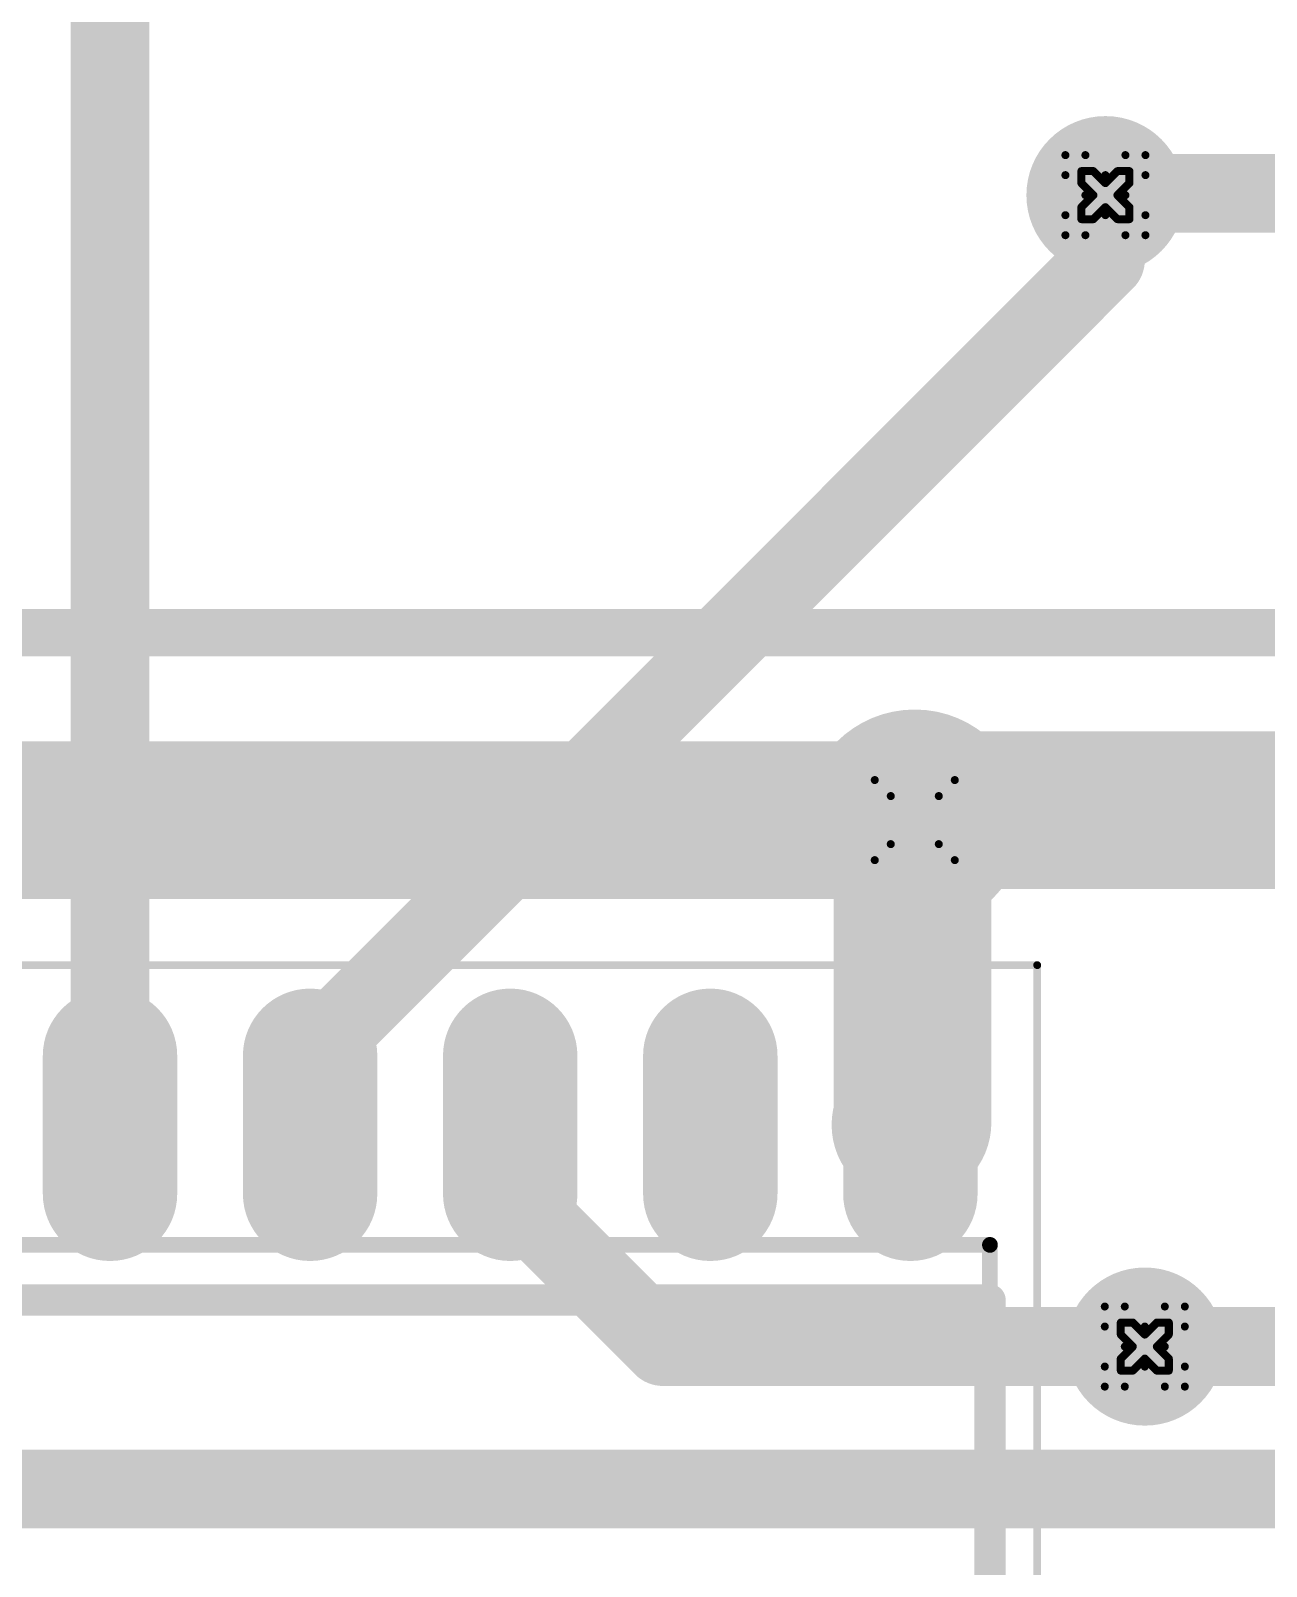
# Model space of a CAD drawing. Header units: millimetres. Extents: x 3219 to 51106, y -14166 to 2063.
# Drawn here: x 5638.91 to 5646.75, y 1799.66 to 1809.4 of the extents above; entities that cross this region are included whole.
import ezdxf

# ---------------------------------------------------------------- set-up
doc = ezdxf.new("R2010")
doc.units = ezdxf.units.MM
doc.layers.get('0').update_dxf_attribs({"lineweight": 53})
for name, color, linetype in [('Bottom Layer', 5, 'Continuous'), ('Bottom Solder', 6, 'Continuous'), ('Drill Drawing', 1, 'Continuous'), ('Mechanical 13', 56, 'Continuous'), ('Mechanical 15', 56, 'Continuous'), ('Top Layer', 1, 'Continuous'), ('Top Overlay', 2, 'Continuous'), ('Top Paste', 8, 'Continuous'), ('Top Solder', 216, 'Continuous')]:
    doc.layers.add(name, color=color, linetype=linetype)

# ---------------------------------------------------------------- blocks, each defined once
blk = doc.blocks.new('16_SOIC_103')
at = {"layer": 'Top Layer'}
blk.add_hatch(color=1, dxfattribs=at).paths.add_polyline_path([(-3.4745, 4.77), (-1.9495, 4.77), (-1.9495, 4.12), (-3.4745, 4.12)])
h = blk.add_hatch(color=1, dxfattribs=at)
edge = h.paths.add_edge_path()
edge.add_arc((2.2745, 4.445), 0.325, 90, 270)
edge.add_line((2.2745, 4.12), (3.1495, 4.12))
edge.add_arc((3.1495, 4.445), 0.325, 270, 450)
edge.add_line((3.1495, 4.77), (2.2745, 4.77))
h = blk.add_hatch(color=1, dxfattribs=at)
edge = h.paths.add_edge_path()
edge.add_arc((-3.1495, 3.175), 0.325, 90, 270)
edge.add_line((-3.1495, 2.85), (-2.2745, 2.85))
edge.add_arc((-2.2745, 3.175), 0.325, 270, 450)
edge.add_line((-2.2745, 3.5), (-3.1495, 3.5))
h = blk.add_hatch(color=1, dxfattribs=at)
edge = h.paths.add_edge_path()
edge.add_arc((2.2745, 3.175), 0.325, 90, 270)
edge.add_line((2.2745, 2.85), (3.1495, 2.85))
edge.add_arc((3.1495, 3.175), 0.325, 270, 450)
edge.add_line((3.1495, 3.5), (2.2745, 3.5))
h = blk.add_hatch(color=1, dxfattribs=at)
edge = h.paths.add_edge_path()
edge.add_arc((-3.1495, 1.905), 0.325, 90, 270)
edge.add_line((-3.1495, 1.58), (-2.2745, 1.58))
edge.add_arc((-2.2745, 1.905), 0.325, 270, 450)
edge.add_line((-2.2745, 2.23), (-3.1495, 2.23))
h = blk.add_hatch(color=1, dxfattribs=at)
edge = h.paths.add_edge_path()
edge.add_arc((2.2745, 1.905), 0.325, 90, 270)
edge.add_line((2.2745, 1.58), (3.1495, 1.58))
edge.add_arc((3.1495, 1.905), 0.325, 270, 450)
edge.add_line((3.1495, 2.23), (2.2745, 2.23))
h = blk.add_hatch(color=1, dxfattribs=at)
edge = h.paths.add_edge_path()
edge.add_arc((-3.1495, 0.635), 0.325, 90, 270)
edge.add_line((-3.1495, 0.31), (-2.2745, 0.31))
edge.add_arc((-2.2745, 0.635), 0.325, 270, 450)
edge.add_line((-2.2745, 0.96), (-3.1495, 0.96))
h = blk.add_hatch(color=1, dxfattribs=at)
edge = h.paths.add_edge_path()
edge.add_arc((2.2745, 0.635), 0.325, 90, 270)
edge.add_line((2.2745, 0.31), (3.1495, 0.31))
edge.add_arc((3.1495, 0.635), 0.325, 270, 450)
edge.add_line((3.1495, 0.96), (2.2745, 0.96))
h = blk.add_hatch(color=1, dxfattribs=at)
edge = h.paths.add_edge_path()
edge.add_arc((-3.1495, -0.635), 0.325, 90, 270)
edge.add_line((-3.1495, -0.96), (-2.2745, -0.96))
edge.add_arc((-2.2745, -0.635), 0.325, 270, 450)
edge.add_line((-2.2745, -0.31), (-3.1495, -0.31))
h = blk.add_hatch(color=1, dxfattribs=at)
edge = h.paths.add_edge_path()
edge.add_arc((2.2745, -0.635), 0.325, 90, 270)
edge.add_line((2.2745, -0.96), (3.1495, -0.96))
edge.add_arc((3.1495, -0.635), 0.325, 270, 450)
edge.add_line((3.1495, -0.31), (2.2745, -0.31))
h = blk.add_hatch(color=1, dxfattribs=at)
edge = h.paths.add_edge_path()
edge.add_arc((-3.1495, -1.905), 0.325, 90, 270)
edge.add_line((-3.1495, -2.23), (-2.2745, -2.23))
edge.add_arc((-2.2745, -1.905), 0.325, 270, 450)
edge.add_line((-2.2745, -1.58), (-3.1495, -1.58))
h = blk.add_hatch(color=1, dxfattribs=at)
edge = h.paths.add_edge_path()
edge.add_arc((2.2745, -1.905), 0.325, 90, 270)
edge.add_line((2.2745, -2.23), (3.1495, -2.23))
edge.add_arc((3.1495, -1.905), 0.325, 270, 450)
edge.add_line((3.1495, -1.58), (2.2745, -1.58))
h = blk.add_hatch(color=1, dxfattribs=at)
edge = h.paths.add_edge_path()
edge.add_arc((-3.1495, -3.175), 0.325, 90, 270)
edge.add_line((-3.1495, -3.5), (-2.2745, -3.5))
edge.add_arc((-2.2745, -3.175), 0.325, 270, 450)
edge.add_line((-2.2745, -2.85), (-3.1495, -2.85))
h = blk.add_hatch(color=1, dxfattribs=at)
edge = h.paths.add_edge_path()
edge.add_arc((2.2745, -3.175), 0.325, 90, 270)
edge.add_line((2.2745, -3.5), (3.1495, -3.5))
edge.add_arc((3.1495, -3.175), 0.325, 270, 450)
edge.add_line((3.1495, -2.85), (2.2745, -2.85))
h = blk.add_hatch(color=1, dxfattribs=at)
edge = h.paths.add_edge_path()
edge.add_arc((-3.1495, -4.445), 0.325, 90, 270)
edge.add_line((-3.1495, -4.77), (-2.2745, -4.77))
edge.add_arc((-2.2745, -4.445), 0.325, 270, 450)
edge.add_line((-2.2745, -4.12), (-3.1495, -4.12))
h = blk.add_hatch(color=1, dxfattribs=at)
edge = h.paths.add_edge_path()
edge.add_arc((2.2745, -4.445), 0.325, 90, 270)
edge.add_line((2.2745, -4.77), (3.1495, -4.77))
edge.add_arc((3.1495, -4.445), 0.325, 270, 450)
edge.add_line((3.1495, -4.12), (2.2745, -4.12))
at = {"layer": 'Top Overlay'}
blk.add_hatch(color=2, dxfattribs=at).paths.add_polyline_path([(-1.56, 4.86), (-1.56, 4.14), (-0.84, 4.86)])
at = {"layer": 'Top Paste'}
blk.add_hatch(color=8, dxfattribs=at).paths.add_polyline_path([(-3.4745, 4.77), (-1.9495, 4.77), (-1.9495, 4.12), (-3.4745, 4.12)])
h = blk.add_hatch(color=8, dxfattribs=at)
edge = h.paths.add_edge_path()
edge.add_arc((2.2745, 4.445), 0.325, 90, 270)
edge.add_line((2.2745, 4.12), (3.1495, 4.12))
edge.add_arc((3.1495, 4.445), 0.325, 270, 450)
edge.add_line((3.1495, 4.77), (2.2745, 4.77))
h = blk.add_hatch(color=8, dxfattribs=at)
edge = h.paths.add_edge_path()
edge.add_arc((-3.1495, 3.175), 0.325, 90, 270)
edge.add_line((-3.1495, 2.85), (-2.2745, 2.85))
edge.add_arc((-2.2745, 3.175), 0.325, 270, 450)
edge.add_line((-2.2745, 3.5), (-3.1495, 3.5))
h = blk.add_hatch(color=8, dxfattribs=at)
edge = h.paths.add_edge_path()
edge.add_arc((2.2745, 3.175), 0.325, 90, 270)
edge.add_line((2.2745, 2.85), (3.1495, 2.85))
edge.add_arc((3.1495, 3.175), 0.325, 270, 450)
edge.add_line((3.1495, 3.5), (2.2745, 3.5))
h = blk.add_hatch(color=8, dxfattribs=at)
edge = h.paths.add_edge_path()
edge.add_arc((-3.1495, 1.905), 0.325, 90, 270)
edge.add_line((-3.1495, 1.58), (-2.2745, 1.58))
edge.add_arc((-2.2745, 1.905), 0.325, 270, 450)
edge.add_line((-2.2745, 2.23), (-3.1495, 2.23))
h = blk.add_hatch(color=8, dxfattribs=at)
edge = h.paths.add_edge_path()
edge.add_arc((2.2745, 1.905), 0.325, 90, 270)
edge.add_line((2.2745, 1.58), (3.1495, 1.58))
edge.add_arc((3.1495, 1.905), 0.325, 270, 450)
edge.add_line((3.1495, 2.23), (2.2745, 2.23))
h = blk.add_hatch(color=8, dxfattribs=at)
edge = h.paths.add_edge_path()
edge.add_arc((-3.1495, 0.635), 0.325, 90, 270)
edge.add_line((-3.1495, 0.31), (-2.2745, 0.31))
edge.add_arc((-2.2745, 0.635), 0.325, 270, 450)
edge.add_line((-2.2745, 0.96), (-3.1495, 0.96))
h = blk.add_hatch(color=8, dxfattribs=at)
edge = h.paths.add_edge_path()
edge.add_arc((2.2745, 0.635), 0.325, 90, 270)
edge.add_line((2.2745, 0.31), (3.1495, 0.31))
edge.add_arc((3.1495, 0.635), 0.325, 270, 450)
edge.add_line((3.1495, 0.96), (2.2745, 0.96))
h = blk.add_hatch(color=8, dxfattribs=at)
edge = h.paths.add_edge_path()
edge.add_arc((-3.1495, -0.635), 0.325, 90, 270)
edge.add_line((-3.1495, -0.96), (-2.2745, -0.96))
edge.add_arc((-2.2745, -0.635), 0.325, 270, 450)
edge.add_line((-2.2745, -0.31), (-3.1495, -0.31))
h = blk.add_hatch(color=8, dxfattribs=at)
edge = h.paths.add_edge_path()
edge.add_arc((2.2745, -0.635), 0.325, 90, 270)
edge.add_line((2.2745, -0.96), (3.1495, -0.96))
edge.add_arc((3.1495, -0.635), 0.325, 270, 450)
edge.add_line((3.1495, -0.31), (2.2745, -0.31))
h = blk.add_hatch(color=8, dxfattribs=at)
edge = h.paths.add_edge_path()
edge.add_arc((-3.1495, -1.905), 0.325, 90, 270)
edge.add_line((-3.1495, -2.23), (-2.2745, -2.23))
edge.add_arc((-2.2745, -1.905), 0.325, 270, 450)
edge.add_line((-2.2745, -1.58), (-3.1495, -1.58))
h = blk.add_hatch(color=8, dxfattribs=at)
edge = h.paths.add_edge_path()
edge.add_arc((2.2745, -1.905), 0.325, 90, 270)
edge.add_line((2.2745, -2.23), (3.1495, -2.23))
edge.add_arc((3.1495, -1.905), 0.325, 270, 450)
edge.add_line((3.1495, -1.58), (2.2745, -1.58))
h = blk.add_hatch(color=8, dxfattribs=at)
edge = h.paths.add_edge_path()
edge.add_arc((-3.1495, -3.175), 0.325, 90, 270)
edge.add_line((-3.1495, -3.5), (-2.2745, -3.5))
edge.add_arc((-2.2745, -3.175), 0.325, 270, 450)
edge.add_line((-2.2745, -2.85), (-3.1495, -2.85))
h = blk.add_hatch(color=8, dxfattribs=at)
edge = h.paths.add_edge_path()
edge.add_arc((2.2745, -3.175), 0.325, 90, 270)
edge.add_line((2.2745, -3.5), (3.1495, -3.5))
edge.add_arc((3.1495, -3.175), 0.325, 270, 450)
edge.add_line((3.1495, -2.85), (2.2745, -2.85))
h = blk.add_hatch(color=8, dxfattribs=at)
edge = h.paths.add_edge_path()
edge.add_arc((-3.1495, -4.445), 0.325, 90, 270)
edge.add_line((-3.1495, -4.77), (-2.2745, -4.77))
edge.add_arc((-2.2745, -4.445), 0.325, 270, 450)
edge.add_line((-2.2745, -4.12), (-3.1495, -4.12))
h = blk.add_hatch(color=8, dxfattribs=at)
edge = h.paths.add_edge_path()
edge.add_arc((2.2745, -4.445), 0.325, 90, 270)
edge.add_line((2.2745, -4.77), (3.1495, -4.77))
edge.add_arc((3.1495, -4.445), 0.325, 270, 450)
edge.add_line((3.1495, -4.12), (2.2745, -4.12))
at = {"layer": 'Top Solder'}
blk.add_hatch(color=216, dxfattribs=at).paths.add_polyline_path([(-3.5761, 4.8716), (-1.8479, 4.8716), (-1.8479, 4.0184), (-3.5761, 4.0184)])
h = blk.add_hatch(color=216, dxfattribs=at)
edge = h.paths.add_edge_path()
edge.add_arc((2.2745, 4.445), 0.4266, 90, 270)
edge.add_line((2.2745, 4.0184), (3.1495, 4.0184))
edge.add_arc((3.1495, 4.445), 0.4266, 270, 450)
edge.add_line((3.1495, 4.8716), (2.2745, 4.8716))
h = blk.add_hatch(color=216, dxfattribs=at)
edge = h.paths.add_edge_path()
edge.add_arc((-3.1495, 3.175), 0.4266, 90, 270)
edge.add_line((-3.1495, 2.7484), (-2.2745, 2.7484))
edge.add_arc((-2.2745, 3.175), 0.4266, 270, 450)
edge.add_line((-2.2745, 3.6016), (-3.1495, 3.6016))
h = blk.add_hatch(color=216, dxfattribs=at)
edge = h.paths.add_edge_path()
edge.add_arc((2.2745, 3.175), 0.4266, 90, 270)
edge.add_line((2.2745, 2.7484), (3.1495, 2.7484))
edge.add_arc((3.1495, 3.175), 0.4266, 270, 450)
edge.add_line((3.1495, 3.6016), (2.2745, 3.6016))
h = blk.add_hatch(color=216, dxfattribs=at)
edge = h.paths.add_edge_path()
edge.add_arc((-3.1495, 1.905), 0.4266, 90, 270)
edge.add_line((-3.1495, 1.4784), (-2.2745, 1.4784))
edge.add_arc((-2.2745, 1.905), 0.4266, 270, 450)
edge.add_line((-2.2745, 2.3316), (-3.1495, 2.3316))
h = blk.add_hatch(color=216, dxfattribs=at)
edge = h.paths.add_edge_path()
edge.add_arc((2.2745, 1.905), 0.4266, 90, 270)
edge.add_line((2.2745, 1.4784), (3.1495, 1.4784))
edge.add_arc((3.1495, 1.905), 0.4266, 270, 450)
edge.add_line((3.1495, 2.3316), (2.2745, 2.3316))
h = blk.add_hatch(color=216, dxfattribs=at)
edge = h.paths.add_edge_path()
edge.add_arc((-3.1495, 0.635), 0.4266, 90, 270)
edge.add_line((-3.1495, 0.2084), (-2.2745, 0.2084))
edge.add_arc((-2.2745, 0.635), 0.4266, 270, 450)
edge.add_line((-2.2745, 1.0616), (-3.1495, 1.0616))
h = blk.add_hatch(color=216, dxfattribs=at)
edge = h.paths.add_edge_path()
edge.add_arc((2.2745, 0.635), 0.4266, 90, 270)
edge.add_line((2.2745, 0.2084), (3.1495, 0.2084))
edge.add_arc((3.1495, 0.635), 0.4266, 270, 450)
edge.add_line((3.1495, 1.0616), (2.2745, 1.0616))
h = blk.add_hatch(color=216, dxfattribs=at)
edge = h.paths.add_edge_path()
edge.add_arc((-3.1495, -0.635), 0.4266, 90, 270)
edge.add_line((-3.1495, -1.0616), (-2.2745, -1.0616))
edge.add_arc((-2.2745, -0.635), 0.4266, 270, 450)
edge.add_line((-2.2745, -0.2084), (-3.1495, -0.2084))
h = blk.add_hatch(color=216, dxfattribs=at)
edge = h.paths.add_edge_path()
edge.add_arc((2.2745, -0.635), 0.4266, 90, 270)
edge.add_line((2.2745, -1.0616), (3.1495, -1.0616))
edge.add_arc((3.1495, -0.635), 0.4266, 270, 450)
edge.add_line((3.1495, -0.2084), (2.2745, -0.2084))
h = blk.add_hatch(color=216, dxfattribs=at)
edge = h.paths.add_edge_path()
edge.add_arc((-3.1495, -1.905), 0.4266, 90, 270)
edge.add_line((-3.1495, -2.3316), (-2.2745, -2.3316))
edge.add_arc((-2.2745, -1.905), 0.4266, 270, 450)
edge.add_line((-2.2745, -1.4784), (-3.1495, -1.4784))
h = blk.add_hatch(color=216, dxfattribs=at)
edge = h.paths.add_edge_path()
edge.add_arc((2.2745, -1.905), 0.4266, 90, 270)
edge.add_line((2.2745, -2.3316), (3.1495, -2.3316))
edge.add_arc((3.1495, -1.905), 0.4266, 270, 450)
edge.add_line((3.1495, -1.4784), (2.2745, -1.4784))
h = blk.add_hatch(color=216, dxfattribs=at)
edge = h.paths.add_edge_path()
edge.add_arc((-3.1495, -3.175), 0.4266, 90, 270)
edge.add_line((-3.1495, -3.6016), (-2.2745, -3.6016))
edge.add_arc((-2.2745, -3.175), 0.4266, 270, 450)
edge.add_line((-2.2745, -2.7484), (-3.1495, -2.7484))
h = blk.add_hatch(color=216, dxfattribs=at)
edge = h.paths.add_edge_path()
edge.add_arc((2.2745, -3.175), 0.4266, 90, 270)
edge.add_line((2.2745, -3.6016), (3.1495, -3.6016))
edge.add_arc((3.1495, -3.175), 0.4266, 270, 450)
edge.add_line((3.1495, -2.7484), (2.2745, -2.7484))
h = blk.add_hatch(color=216, dxfattribs=at)
edge = h.paths.add_edge_path()
edge.add_arc((-3.1495, -4.445), 0.4266, 90, 270)
edge.add_line((-3.1495, -4.8716), (-2.2745, -4.8716))
edge.add_arc((-2.2745, -4.445), 0.4266, 270, 450)
edge.add_line((-2.2745, -4.0184), (-3.1495, -4.0184))
h = blk.add_hatch(color=216, dxfattribs=at)
edge = h.paths.add_edge_path()
edge.add_arc((2.2745, -4.445), 0.4266, 90, 270)
edge.add_line((2.2745, -4.8716), (3.1495, -4.8716))
edge.add_arc((3.1495, -4.445), 0.4266, 270, 450)
edge.add_line((3.1495, -4.0184), (2.2745, -4.0184))
at = {"layer": 'Mechanical 13'}
for points in [[(-0.68, 4.95, 0.1, 0.1, 0), (-1.95, 3.68, 0.1, 0.1, 0)], [(-1.95, 4.95, 0.1, 0.1, 0), (-1.95, -4.95, 0.1, 0.1, 0)], [(-1.95, 4.95, 0.1, 0.1, 0), (1.95, 4.95, 0.1, 0.1, 0)], [(1.95, 4.95, 0.1, 0.1, 0), (1.95, -4.95, 0.1, 0.1, 0)], [(-1.95, -4.95, 0.1, 0.1, 0), (1.95, -4.95, 0.1, 0.1, 0)]]:
    blk.add_lwpolyline(points, format="xyseb", dxfattribs=at)
for points in [[(-1.975, 4.95, 0.05, 0.05, 1), (-1.925, 4.95, 0.05, 0.05, 1)], [(-1.975, 4.95, 0.05, 0.05, 1), (-1.925, 4.95, 0.05, 0.05, 1)], [(-0.705, 4.95, 0.05, 0.05, 1), (-0.655, 4.95, 0.05, 0.05, 1)], [(1.925, 4.95, 0.05, 0.05, 1), (1.975, 4.95, 0.05, 0.05, 1)], [(1.925, 4.95, 0.05, 0.05, 1), (1.975, 4.95, 0.05, 0.05, 1)], [(-1.975, 3.68, 0.05, 0.05, 1), (-1.925, 3.68, 0.05, 0.05, 1)], [(-1.975, -4.95, 0.05, 0.05, 1), (-1.925, -4.95, 0.05, 0.05, 1)], [(-1.975, -4.95, 0.05, 0.05, 1), (-1.925, -4.95, 0.05, 0.05, 1)], [(1.925, -4.95, 0.05, 0.05, 1), (1.975, -4.95, 0.05, 0.05, 1)], [(1.925, -4.95, 0.05, 0.05, 1), (1.975, -4.95, 0.05, 0.05, 1)]]:
    blk.add_lwpolyline(points, format="xyseb", close=True, dxfattribs=at)
at = {"layer": 'Mechanical 15'}
for points in [[(-3.725, 5.25, 0.05, 0.05, 0), (-3.725, -5.25, 0.05, 0.05, 0)], [(-3.725, 5.25, 0.05, 0.05, 0), (3.725, 5.25, 0.05, 0.05, 0)], [(3.725, 5.25, 0.05, 0.05, 0), (3.725, -5.25, 0.05, 0.05, 0)], [(-3.725, -5.25, 0.05, 0.05, 0), (3.725, -5.25, 0.05, 0.05, 0)]]:
    blk.add_lwpolyline(points, format="xyseb", dxfattribs=at)
for points in [[(-3.7375, 5.25, 0.025, 0.025, 1), (-3.7125, 5.25, 0.025, 0.025, 1)], [(-3.7375, 5.25, 0.025, 0.025, 1), (-3.7125, 5.25, 0.025, 0.025, 1)], [(3.7125, 5.25, 0.025, 0.025, 1), (3.7375, 5.25, 0.025, 0.025, 1)], [(3.7125, 5.25, 0.025, 0.025, 1), (3.7375, 5.25, 0.025, 0.025, 1)], [(-3.7375, -5.25, 0.025, 0.025, 1), (-3.7125, -5.25, 0.025, 0.025, 1)], [(-3.7375, -5.25, 0.025, 0.025, 1), (-3.7125, -5.25, 0.025, 0.025, 1)], [(3.7125, -5.25, 0.025, 0.025, 1), (3.7375, -5.25, 0.025, 0.025, 1)], [(3.7125, -5.25, 0.025, 0.025, 1), (3.7375, -5.25, 0.025, 0.025, 1)]]:
    blk.add_lwpolyline(points, format="xyseb", close=True, dxfattribs=at)
at = {"layer": 'Top Overlay'}
for points in [[(-1.6, 4.95, 0.2, 0.2, 0), (-1.6, -4.95, 0.2, 0.2, 0)], [(-1.6, 4.95, 0.2, 0.2, 0), (1.6, 4.95, 0.2, 0.2, 0)], [(1.6, 4.95, 0.2, 0.2, 0), (1.6, -4.95, 0.2, 0.2, 0)], [(-1.6, -4.95, 0.2, 0.2, 0), (1.6, -4.95, 0.2, 0.2, 0)]]:
    blk.add_lwpolyline(points, format="xyseb", dxfattribs=at)
for points in [[(-1.65, 4.95, 0.1, 0.1, 1), (-1.55, 4.95, 0.1, 0.1, 1)], [(-1.65, 4.95, 0.1, 0.1, 1), (-1.55, 4.95, 0.1, 0.1, 1)], [(1.55, 4.95, 0.1, 0.1, 1), (1.65, 4.95, 0.1, 0.1, 1)], [(1.55, 4.95, 0.1, 0.1, 1), (1.65, 4.95, 0.1, 0.1, 1)], [(-1.65, -4.95, 0.1, 0.1, 1), (-1.55, -4.95, 0.1, 0.1, 1)], [(-1.65, -4.95, 0.1, 0.1, 1), (-1.55, -4.95, 0.1, 0.1, 1)], [(1.55, -4.95, 0.1, 0.1, 1), (1.65, -4.95, 0.1, 0.1, 1)], [(1.55, -4.95, 0.1, 0.1, 1), (1.65, -4.95, 0.1, 0.1, 1)]]:
    blk.add_lwpolyline(points, format="xyseb", close=True, dxfattribs=at)

msp = doc.modelspace()

# ---------------------------------------------------------------- hatches: boundary and pattern name
at = {"layer": 'Bottom Layer'}
h = msp.add_hatch(color=5, dxfattribs=at)
edge = h.paths.add_edge_path()
edge.add_arc((5645.7285, 1808.3581), 0.4, 0, 360)
h = msp.add_hatch(color=5, dxfattribs=at)
edge = h.paths.add_edge_path()
edge.add_arc((5644.5184, 1804.3932), 0.6, 0, 360)
h = msp.add_hatch(color=5, dxfattribs=at)
edge = h.paths.add_edge_path()
edge.add_arc((5645.9785, 1801.0531), 0.4, 0, 360)
at = {"layer": 'Bottom Solder'}
h = msp.add_hatch(color=6, dxfattribs=at)
edge = h.paths.add_edge_path()
edge.add_arc((5645.7285, 1808.3581), 0.5016, 0, 360)
h = msp.add_hatch(color=6, dxfattribs=at)
edge = h.paths.add_edge_path()
edge.add_arc((5644.5184, 1804.3932), 0.7016, 0, 360)
h = msp.add_hatch(color=6, dxfattribs=at)
edge = h.paths.add_edge_path()
edge.add_arc((5645.9785, 1801.0531), 0.5016, 0, 360)
at = {"layer": 'Top Layer'}
h = msp.add_hatch(color=1, dxfattribs=at)
edge = h.paths.add_edge_path()
edge.add_arc((5645.7285, 1808.3581), 0.4, 0, 360)
h = msp.add_hatch(color=1, dxfattribs=at)
edge = h.paths.add_edge_path()
edge.add_arc((5644.5184, 1804.3932), 0.6, 0, 360)
h = msp.add_hatch(color=1, dxfattribs=at)
edge = h.paths.add_edge_path()
edge.add_arc((5645.9785, 1801.0531), 0.4, 0, 360)
at = {"layer": 'Top Solder'}
h = msp.add_hatch(color=216, dxfattribs=at)
edge = h.paths.add_edge_path()
edge.add_arc((5645.7285, 1808.3581), 0.5016, 0, 360)
h = msp.add_hatch(color=216, dxfattribs=at)
edge = h.paths.add_edge_path()
edge.add_arc((5644.5184, 1804.3932), 0.7016, 0, 360)
h = msp.add_hatch(color=216, dxfattribs=at)
edge = h.paths.add_edge_path()
edge.add_arc((5645.9785, 1801.0531), 0.5016, 0, 360)

# ---------------------------------------------------------------- linework, layer by layer
at = {"layer": 'Bottom Layer'}
for points in [[(5645.7285, 1808.3581, 0.5, 0.5, 0), (5645.7405, 1808.3701, 0.5, 0.5, 0)], [(5645.7405, 1808.3701, 0.5, 0.5, 0), (5653.7142, 1808.3701, 0.5, 0.5, 0)], [(5644.6981, 1804.4315, 1, 1, 0), (5644.722, 1804.4555, 1, 1, 0)], [(5644.722, 1804.4555, 1, 1, 0), (5656.5806, 1804.4555, 1, 1, 0)], [(5633.4225, 1804.3932, 1, 1, 0), (5644.5184, 1804.3932, 1, 1, 0)], [(5644.6046, 1804.4315, 1, 1, 0), (5644.6981, 1804.4315, 1, 1, 0)], [(5645.9785, 1801.0531, 0.5, 0.5, 0), (5651.3858, 1801.0531, 0.5, 0.5, 0)]]:
    msp.add_lwpolyline(points, format="xyseb", dxfattribs=at)
for points in [[(5645.6035, 1808.3581, 0.25, 0.25, 1), (5645.8535, 1808.3581, 0.25, 0.25, 1)], [(5645.6155, 1808.3701, 0.25, 0.25, 1), (5645.8655, 1808.3701, 0.25, 0.25, 1)], [(5645.6155, 1808.3701, 0.25, 0.25, 1), (5645.8655, 1808.3701, 0.25, 0.25, 1)], [(5644.472, 1804.4555, 0.5, 0.5, 1), (5644.972, 1804.4555, 0.5, 0.5, 1)], [(5644.472, 1804.4555, 0.5, 0.5, 1), (5644.972, 1804.4555, 0.5, 0.5, 1)], [(5644.2684, 1804.3932, 0.5, 0.5, 1), (5644.7684, 1804.3932, 0.5, 0.5, 1)], [(5644.3546, 1804.4315, 0.5, 0.5, 1), (5644.8546, 1804.4315, 0.5, 0.5, 1)], [(5644.4481, 1804.4315, 0.5, 0.5, 1), (5644.9481, 1804.4315, 0.5, 0.5, 1)], [(5644.4481, 1804.4315, 0.5, 0.5, 1), (5644.9481, 1804.4315, 0.5, 0.5, 1)], [(5645.8535, 1801.0531, 0.25, 0.25, 1), (5646.1035, 1801.0531, 0.25, 0.25, 1)]]:
    msp.add_lwpolyline(points, format="xyseb", close=True, dxfattribs=at)
at = {"layer": 'Drill Drawing'}
for points in [[(5645.4745, 1808.4851, 0.0508, 0.0508, 0), (5645.4745, 1808.6121, 0.0508, 0.0508, 0)], [(5645.4745, 1808.6121, 0.0508, 0.0508, 0), (5645.6015, 1808.6121, 0.0508, 0.0508, 0)], [(5645.6015, 1808.6121, 0.0508, 0.0508, 0), (5645.7285, 1808.4851, 0.0508, 0.0508, 0)], [(5645.7285, 1808.4851, 0.0508, 0.0508, 0), (5645.8555, 1808.6121, 0.0508, 0.0508, 0)], [(5645.8555, 1808.6121, 0.0508, 0.0508, 0), (5645.9825, 1808.6121, 0.0508, 0.0508, 0)], [(5645.9825, 1808.4851, 0.0508, 0.0508, 0), (5645.9825, 1808.6121, 0.0508, 0.0508, 0)], [(5645.4745, 1808.4851, 0.0508, 0.0508, 0), (5645.6015, 1808.3581, 0.0508, 0.0508, 0)], [(5645.5761, 1808.4343, 0.0508, 0.0508, 0), (5645.5761, 1808.5105, 0.0508, 0.0508, 0)], [(5645.5761, 1808.5105, 0.0508, 0.0508, 0), (5645.6523, 1808.5105, 0.0508, 0.0508, 0)], [(5645.5761, 1808.4343, 0.0508, 0.0508, 0), (5645.6523, 1808.3581, 0.0508, 0.0508, 0)], [(5645.6523, 1808.5105, 0.0508, 0.0508, 0), (5645.7285, 1808.4343, 0.0508, 0.0508, 0)], [(5645.7285, 1808.4343, 0.0508, 0.0508, 0), (5645.8047, 1808.5105, 0.0508, 0.0508, 0)], [(5645.8047, 1808.5105, 0.0508, 0.0508, 0), (5645.8809, 1808.5105, 0.0508, 0.0508, 0)], [(5645.8047, 1808.3581, 0.0508, 0.0508, 0), (5645.8809, 1808.4343, 0.0508, 0.0508, 0)], [(5645.8555, 1808.3581, 0.0508, 0.0508, 0), (5645.9825, 1808.4851, 0.0508, 0.0508, 0)], [(5645.8809, 1808.4343, 0.0508, 0.0508, 0), (5645.8809, 1808.5105, 0.0508, 0.0508, 0)], [(5645.4745, 1808.2311, 0.0508, 0.0508, 0), (5645.6015, 1808.3581, 0.0508, 0.0508, 0)], [(5645.5761, 1808.2819, 0.0508, 0.0508, 0), (5645.6523, 1808.3581, 0.0508, 0.0508, 0)], [(5645.8047, 1808.3581, 0.0508, 0.0508, 0), (5645.8809, 1808.2819, 0.0508, 0.0508, 0)], [(5645.8555, 1808.3581, 0.0508, 0.0508, 0), (5645.9825, 1808.2311, 0.0508, 0.0508, 0)], [(5645.5761, 1808.2057, 0.0508, 0.0508, 0), (5645.5761, 1808.2819, 0.0508, 0.0508, 0)], [(5645.6523, 1808.2057, 0.0508, 0.0508, 0), (5645.7285, 1808.2819, 0.0508, 0.0508, 0)], [(5645.7285, 1808.2819, 0.0508, 0.0508, 0), (5645.8047, 1808.2057, 0.0508, 0.0508, 0)], [(5645.8809, 1808.2057, 0.0508, 0.0508, 0), (5645.8809, 1808.2819, 0.0508, 0.0508, 0)], [(5645.4745, 1808.1041, 0.0508, 0.0508, 0), (5645.4745, 1808.2311, 0.0508, 0.0508, 0)], [(5645.5761, 1808.2057, 0.0508, 0.0508, 0), (5645.6523, 1808.2057, 0.0508, 0.0508, 0)], [(5645.6015, 1808.1041, 0.0508, 0.0508, 0), (5645.7285, 1808.2311, 0.0508, 0.0508, 0)], [(5645.7285, 1808.2311, 0.0508, 0.0508, 0), (5645.8555, 1808.1041, 0.0508, 0.0508, 0)], [(5645.8047, 1808.2057, 0.0508, 0.0508, 0), (5645.8809, 1808.2057, 0.0508, 0.0508, 0)], [(5645.9825, 1808.1041, 0.0508, 0.0508, 0), (5645.9825, 1808.2311, 0.0508, 0.0508, 0)], [(5645.4745, 1808.1041, 0.0508, 0.0508, 0), (5645.6015, 1808.1041, 0.0508, 0.0508, 0)], [(5645.8555, 1808.1041, 0.0508, 0.0508, 0), (5645.9825, 1808.1041, 0.0508, 0.0508, 0)], [(5644.2644, 1804.6472, 0.0508, 0.0508, 0), (5644.7724, 1804.6472, 0.0508, 0.0508, 0)], [(5644.2644, 1804.1392, 0.0508, 0.0508, 0), (5644.2644, 1804.6472, 0.0508, 0.0508, 0)], [(5644.7724, 1804.1392, 0.0508, 0.0508, 0), (5644.7724, 1804.6472, 0.0508, 0.0508, 0)], [(5644.366, 1804.5456, 0.0508, 0.0508, 0), (5644.6708, 1804.5456, 0.0508, 0.0508, 0)], [(5644.366, 1804.2408, 0.0508, 0.0508, 0), (5644.366, 1804.5456, 0.0508, 0.0508, 0)], [(5644.6708, 1804.2408, 0.0508, 0.0508, 0), (5644.6708, 1804.5456, 0.0508, 0.0508, 0)], [(5644.366, 1804.2408, 0.0508, 0.0508, 0), (5644.6708, 1804.2408, 0.0508, 0.0508, 0)], [(5644.2644, 1804.1392, 0.0508, 0.0508, 0), (5644.7724, 1804.1392, 0.0508, 0.0508, 0)], [(5645.7245, 1801.1801, 0.0508, 0.0508, 0), (5645.7245, 1801.3071, 0.0508, 0.0508, 0)], [(5645.7245, 1801.3071, 0.0508, 0.0508, 0), (5645.8515, 1801.3071, 0.0508, 0.0508, 0)], [(5645.8515, 1801.3071, 0.0508, 0.0508, 0), (5645.9785, 1801.1801, 0.0508, 0.0508, 0)], [(5645.9785, 1801.1801, 0.0508, 0.0508, 0), (5646.1055, 1801.3071, 0.0508, 0.0508, 0)], [(5646.1055, 1801.3071, 0.0508, 0.0508, 0), (5646.2325, 1801.3071, 0.0508, 0.0508, 0)], [(5646.2325, 1801.1801, 0.0508, 0.0508, 0), (5646.2325, 1801.3071, 0.0508, 0.0508, 0)], [(5645.7245, 1801.1801, 0.0508, 0.0508, 0), (5645.8515, 1801.0531, 0.0508, 0.0508, 0)], [(5645.8261, 1801.1293, 0.0508, 0.0508, 0), (5645.8261, 1801.2055, 0.0508, 0.0508, 0)], [(5645.8261, 1801.2055, 0.0508, 0.0508, 0), (5645.9023, 1801.2055, 0.0508, 0.0508, 0)], [(5645.8261, 1801.1293, 0.0508, 0.0508, 0), (5645.9023, 1801.0531, 0.0508, 0.0508, 0)], [(5645.9023, 1801.2055, 0.0508, 0.0508, 0), (5645.9785, 1801.1293, 0.0508, 0.0508, 0)], [(5645.9785, 1801.1293, 0.0508, 0.0508, 0), (5646.0547, 1801.2055, 0.0508, 0.0508, 0)], [(5646.0547, 1801.2055, 0.0508, 0.0508, 0), (5646.1309, 1801.2055, 0.0508, 0.0508, 0)], [(5646.0547, 1801.0531, 0.0508, 0.0508, 0), (5646.1309, 1801.1293, 0.0508, 0.0508, 0)], [(5646.1055, 1801.0531, 0.0508, 0.0508, 0), (5646.2325, 1801.1801, 0.0508, 0.0508, 0)], [(5646.1309, 1801.1293, 0.0508, 0.0508, 0), (5646.1309, 1801.2055, 0.0508, 0.0508, 0)], [(5645.7245, 1800.9261, 0.0508, 0.0508, 0), (5645.8515, 1801.0531, 0.0508, 0.0508, 0)], [(5645.8261, 1800.9769, 0.0508, 0.0508, 0), (5645.9023, 1801.0531, 0.0508, 0.0508, 0)], [(5646.0547, 1801.0531, 0.0508, 0.0508, 0), (5646.1309, 1800.9769, 0.0508, 0.0508, 0)], [(5646.1055, 1801.0531, 0.0508, 0.0508, 0), (5646.2325, 1800.9261, 0.0508, 0.0508, 0)], [(5645.8261, 1800.9007, 0.0508, 0.0508, 0), (5645.8261, 1800.9769, 0.0508, 0.0508, 0)], [(5645.9023, 1800.9007, 0.0508, 0.0508, 0), (5645.9785, 1800.9769, 0.0508, 0.0508, 0)], [(5645.9785, 1800.9769, 0.0508, 0.0508, 0), (5646.0547, 1800.9007, 0.0508, 0.0508, 0)], [(5646.1309, 1800.9007, 0.0508, 0.0508, 0), (5646.1309, 1800.9769, 0.0508, 0.0508, 0)], [(5645.7245, 1800.7991, 0.0508, 0.0508, 0), (5645.7245, 1800.9261, 0.0508, 0.0508, 0)], [(5645.8261, 1800.9007, 0.0508, 0.0508, 0), (5645.9023, 1800.9007, 0.0508, 0.0508, 0)], [(5645.8515, 1800.7991, 0.0508, 0.0508, 0), (5645.9785, 1800.9261, 0.0508, 0.0508, 0)], [(5645.9785, 1800.9261, 0.0508, 0.0508, 0), (5646.1055, 1800.7991, 0.0508, 0.0508, 0)], [(5646.0547, 1800.9007, 0.0508, 0.0508, 0), (5646.1309, 1800.9007, 0.0508, 0.0508, 0)], [(5646.2325, 1800.7991, 0.0508, 0.0508, 0), (5646.2325, 1800.9261, 0.0508, 0.0508, 0)], [(5645.7245, 1800.7991, 0.0508, 0.0508, 0), (5645.8515, 1800.7991, 0.0508, 0.0508, 0)], [(5646.1055, 1800.7991, 0.0508, 0.0508, 0), (5646.2325, 1800.7991, 0.0508, 0.0508, 0)]]:
    msp.add_lwpolyline(points, format="xyseb", dxfattribs=at)
for points in [[(5645.4618, 1808.6121, 0.0254, 0.0254, 1), (5645.4872, 1808.6121, 0.0254, 0.0254, 1)], [(5645.4618, 1808.6121, 0.0254, 0.0254, 1), (5645.4872, 1808.6121, 0.0254, 0.0254, 1)], [(5645.5888, 1808.6121, 0.0254, 0.0254, 1), (5645.6142, 1808.6121, 0.0254, 0.0254, 1)], [(5645.5888, 1808.6121, 0.0254, 0.0254, 1), (5645.6142, 1808.6121, 0.0254, 0.0254, 1)], [(5645.8428, 1808.6121, 0.0254, 0.0254, 1), (5645.8682, 1808.6121, 0.0254, 0.0254, 1)], [(5645.8428, 1808.6121, 0.0254, 0.0254, 1), (5645.8682, 1808.6121, 0.0254, 0.0254, 1)], [(5645.9698, 1808.6121, 0.0254, 0.0254, 1), (5645.9952, 1808.6121, 0.0254, 0.0254, 1)], [(5645.9698, 1808.6121, 0.0254, 0.0254, 1), (5645.9952, 1808.6121, 0.0254, 0.0254, 1)], [(5645.4618, 1808.4851, 0.0254, 0.0254, 1), (5645.4872, 1808.4851, 0.0254, 0.0254, 1)], [(5645.4618, 1808.4851, 0.0254, 0.0254, 1), (5645.4872, 1808.4851, 0.0254, 0.0254, 1)], [(5645.5634, 1808.5105, 0.0254, 0.0254, 1), (5645.5888, 1808.5105, 0.0254, 0.0254, 1)], [(5645.5634, 1808.5105, 0.0254, 0.0254, 1), (5645.5888, 1808.5105, 0.0254, 0.0254, 1)], [(5645.5634, 1808.4343, 0.0254, 0.0254, 1), (5645.5888, 1808.4343, 0.0254, 0.0254, 1)], [(5645.5634, 1808.4343, 0.0254, 0.0254, 1), (5645.5888, 1808.4343, 0.0254, 0.0254, 1)], [(5645.6396, 1808.5105, 0.0254, 0.0254, 1), (5645.665, 1808.5105, 0.0254, 0.0254, 1)], [(5645.6396, 1808.5105, 0.0254, 0.0254, 1), (5645.665, 1808.5105, 0.0254, 0.0254, 1)], [(5645.7158, 1808.4851, 0.0254, 0.0254, 1), (5645.7412, 1808.4851, 0.0254, 0.0254, 1)], [(5645.7158, 1808.4851, 0.0254, 0.0254, 1), (5645.7412, 1808.4851, 0.0254, 0.0254, 1)], [(5645.7158, 1808.4343, 0.0254, 0.0254, 1), (5645.7412, 1808.4343, 0.0254, 0.0254, 1)], [(5645.7158, 1808.4343, 0.0254, 0.0254, 1), (5645.7412, 1808.4343, 0.0254, 0.0254, 1)], [(5645.792, 1808.5105, 0.0254, 0.0254, 1), (5645.8174, 1808.5105, 0.0254, 0.0254, 1)], [(5645.792, 1808.5105, 0.0254, 0.0254, 1), (5645.8174, 1808.5105, 0.0254, 0.0254, 1)], [(5645.8682, 1808.5105, 0.0254, 0.0254, 1), (5645.8936, 1808.5105, 0.0254, 0.0254, 1)], [(5645.8682, 1808.5105, 0.0254, 0.0254, 1), (5645.8936, 1808.5105, 0.0254, 0.0254, 1)], [(5645.8682, 1808.4343, 0.0254, 0.0254, 1), (5645.8936, 1808.4343, 0.0254, 0.0254, 1)], [(5645.8682, 1808.4343, 0.0254, 0.0254, 1), (5645.8936, 1808.4343, 0.0254, 0.0254, 1)], [(5645.9698, 1808.4851, 0.0254, 0.0254, 1), (5645.9952, 1808.4851, 0.0254, 0.0254, 1)], [(5645.9698, 1808.4851, 0.0254, 0.0254, 1), (5645.9952, 1808.4851, 0.0254, 0.0254, 1)], [(5645.5888, 1808.3581, 0.0254, 0.0254, 1), (5645.6142, 1808.3581, 0.0254, 0.0254, 1)], [(5645.5888, 1808.3581, 0.0254, 0.0254, 1), (5645.6142, 1808.3581, 0.0254, 0.0254, 1)], [(5645.6396, 1808.3581, 0.0254, 0.0254, 1), (5645.665, 1808.3581, 0.0254, 0.0254, 1)], [(5645.6396, 1808.3581, 0.0254, 0.0254, 1), (5645.665, 1808.3581, 0.0254, 0.0254, 1)], [(5645.792, 1808.3581, 0.0254, 0.0254, 1), (5645.8174, 1808.3581, 0.0254, 0.0254, 1)], [(5645.792, 1808.3581, 0.0254, 0.0254, 1), (5645.8174, 1808.3581, 0.0254, 0.0254, 1)], [(5645.8428, 1808.3581, 0.0254, 0.0254, 1), (5645.8682, 1808.3581, 0.0254, 0.0254, 1)], [(5645.8428, 1808.3581, 0.0254, 0.0254, 1), (5645.8682, 1808.3581, 0.0254, 0.0254, 1)], [(5645.5634, 1808.2819, 0.0254, 0.0254, 1), (5645.5888, 1808.2819, 0.0254, 0.0254, 1)], [(5645.5634, 1808.2819, 0.0254, 0.0254, 1), (5645.5888, 1808.2819, 0.0254, 0.0254, 1)], [(5645.7158, 1808.2819, 0.0254, 0.0254, 1), (5645.7412, 1808.2819, 0.0254, 0.0254, 1)], [(5645.7158, 1808.2819, 0.0254, 0.0254, 1), (5645.7412, 1808.2819, 0.0254, 0.0254, 1)], [(5645.8682, 1808.2819, 0.0254, 0.0254, 1), (5645.8936, 1808.2819, 0.0254, 0.0254, 1)], [(5645.8682, 1808.2819, 0.0254, 0.0254, 1), (5645.8936, 1808.2819, 0.0254, 0.0254, 1)], [(5645.4618, 1808.2311, 0.0254, 0.0254, 1), (5645.4872, 1808.2311, 0.0254, 0.0254, 1)], [(5645.4618, 1808.2311, 0.0254, 0.0254, 1), (5645.4872, 1808.2311, 0.0254, 0.0254, 1)], [(5645.5634, 1808.2057, 0.0254, 0.0254, 1), (5645.5888, 1808.2057, 0.0254, 0.0254, 1)], [(5645.5634, 1808.2057, 0.0254, 0.0254, 1), (5645.5888, 1808.2057, 0.0254, 0.0254, 1)], [(5645.6396, 1808.2057, 0.0254, 0.0254, 1), (5645.665, 1808.2057, 0.0254, 0.0254, 1)], [(5645.6396, 1808.2057, 0.0254, 0.0254, 1), (5645.665, 1808.2057, 0.0254, 0.0254, 1)], [(5645.7158, 1808.2311, 0.0254, 0.0254, 1), (5645.7412, 1808.2311, 0.0254, 0.0254, 1)], [(5645.7158, 1808.2311, 0.0254, 0.0254, 1), (5645.7412, 1808.2311, 0.0254, 0.0254, 1)], [(5645.792, 1808.2057, 0.0254, 0.0254, 1), (5645.8174, 1808.2057, 0.0254, 0.0254, 1)], [(5645.792, 1808.2057, 0.0254, 0.0254, 1), (5645.8174, 1808.2057, 0.0254, 0.0254, 1)], [(5645.8682, 1808.2057, 0.0254, 0.0254, 1), (5645.8936, 1808.2057, 0.0254, 0.0254, 1)], [(5645.8682, 1808.2057, 0.0254, 0.0254, 1), (5645.8936, 1808.2057, 0.0254, 0.0254, 1)], [(5645.9698, 1808.2311, 0.0254, 0.0254, 1), (5645.9952, 1808.2311, 0.0254, 0.0254, 1)], [(5645.9698, 1808.2311, 0.0254, 0.0254, 1), (5645.9952, 1808.2311, 0.0254, 0.0254, 1)], [(5645.4618, 1808.1041, 0.0254, 0.0254, 1), (5645.4872, 1808.1041, 0.0254, 0.0254, 1)], [(5645.4618, 1808.1041, 0.0254, 0.0254, 1), (5645.4872, 1808.1041, 0.0254, 0.0254, 1)], [(5645.5888, 1808.1041, 0.0254, 0.0254, 1), (5645.6142, 1808.1041, 0.0254, 0.0254, 1)], [(5645.5888, 1808.1041, 0.0254, 0.0254, 1), (5645.6142, 1808.1041, 0.0254, 0.0254, 1)], [(5645.8428, 1808.1041, 0.0254, 0.0254, 1), (5645.8682, 1808.1041, 0.0254, 0.0254, 1)], [(5645.8428, 1808.1041, 0.0254, 0.0254, 1), (5645.8682, 1808.1041, 0.0254, 0.0254, 1)], [(5645.9698, 1808.1041, 0.0254, 0.0254, 1), (5645.9952, 1808.1041, 0.0254, 0.0254, 1)], [(5645.9698, 1808.1041, 0.0254, 0.0254, 1), (5645.9952, 1808.1041, 0.0254, 0.0254, 1)], [(5644.2517, 1804.6472, 0.0254, 0.0254, 1), (5644.2771, 1804.6472, 0.0254, 0.0254, 1)], [(5644.2517, 1804.6472, 0.0254, 0.0254, 1), (5644.2771, 1804.6472, 0.0254, 0.0254, 1)], [(5644.7597, 1804.6472, 0.0254, 0.0254, 1), (5644.7851, 1804.6472, 0.0254, 0.0254, 1)], [(5644.7597, 1804.6472, 0.0254, 0.0254, 1), (5644.7851, 1804.6472, 0.0254, 0.0254, 1)], [(5644.3533, 1804.5456, 0.0254, 0.0254, 1), (5644.3787, 1804.5456, 0.0254, 0.0254, 1)], [(5644.3533, 1804.5456, 0.0254, 0.0254, 1), (5644.3787, 1804.5456, 0.0254, 0.0254, 1)], [(5644.6581, 1804.5456, 0.0254, 0.0254, 1), (5644.6835, 1804.5456, 0.0254, 0.0254, 1)], [(5644.6581, 1804.5456, 0.0254, 0.0254, 1), (5644.6835, 1804.5456, 0.0254, 0.0254, 1)], [(5644.3533, 1804.2408, 0.0254, 0.0254, 1), (5644.3787, 1804.2408, 0.0254, 0.0254, 1)], [(5644.3533, 1804.2408, 0.0254, 0.0254, 1), (5644.3787, 1804.2408, 0.0254, 0.0254, 1)], [(5644.6581, 1804.2408, 0.0254, 0.0254, 1), (5644.6835, 1804.2408, 0.0254, 0.0254, 1)], [(5644.6581, 1804.2408, 0.0254, 0.0254, 1), (5644.6835, 1804.2408, 0.0254, 0.0254, 1)], [(5644.2517, 1804.1392, 0.0254, 0.0254, 1), (5644.2771, 1804.1392, 0.0254, 0.0254, 1)], [(5644.2517, 1804.1392, 0.0254, 0.0254, 1), (5644.2771, 1804.1392, 0.0254, 0.0254, 1)], [(5644.7597, 1804.1392, 0.0254, 0.0254, 1), (5644.7851, 1804.1392, 0.0254, 0.0254, 1)], [(5644.7597, 1804.1392, 0.0254, 0.0254, 1), (5644.7851, 1804.1392, 0.0254, 0.0254, 1)], [(5645.7118, 1801.3071, 0.0254, 0.0254, 1), (5645.7372, 1801.3071, 0.0254, 0.0254, 1)], [(5645.7118, 1801.3071, 0.0254, 0.0254, 1), (5645.7372, 1801.3071, 0.0254, 0.0254, 1)], [(5645.8388, 1801.3071, 0.0254, 0.0254, 1), (5645.8642, 1801.3071, 0.0254, 0.0254, 1)], [(5645.8388, 1801.3071, 0.0254, 0.0254, 1), (5645.8642, 1801.3071, 0.0254, 0.0254, 1)], [(5646.0928, 1801.3071, 0.0254, 0.0254, 1), (5646.1182, 1801.3071, 0.0254, 0.0254, 1)], [(5646.0928, 1801.3071, 0.0254, 0.0254, 1), (5646.1182, 1801.3071, 0.0254, 0.0254, 1)], [(5646.2198, 1801.3071, 0.0254, 0.0254, 1), (5646.2452, 1801.3071, 0.0254, 0.0254, 1)], [(5646.2198, 1801.3071, 0.0254, 0.0254, 1), (5646.2452, 1801.3071, 0.0254, 0.0254, 1)], [(5645.7118, 1801.1801, 0.0254, 0.0254, 1), (5645.7372, 1801.1801, 0.0254, 0.0254, 1)], [(5645.7118, 1801.1801, 0.0254, 0.0254, 1), (5645.7372, 1801.1801, 0.0254, 0.0254, 1)], [(5645.8134, 1801.2055, 0.0254, 0.0254, 1), (5645.8388, 1801.2055, 0.0254, 0.0254, 1)], [(5645.8134, 1801.2055, 0.0254, 0.0254, 1), (5645.8388, 1801.2055, 0.0254, 0.0254, 1)], [(5645.8134, 1801.1293, 0.0254, 0.0254, 1), (5645.8388, 1801.1293, 0.0254, 0.0254, 1)], [(5645.8134, 1801.1293, 0.0254, 0.0254, 1), (5645.8388, 1801.1293, 0.0254, 0.0254, 1)], [(5645.8896, 1801.2055, 0.0254, 0.0254, 1), (5645.915, 1801.2055, 0.0254, 0.0254, 1)], [(5645.8896, 1801.2055, 0.0254, 0.0254, 1), (5645.915, 1801.2055, 0.0254, 0.0254, 1)], [(5645.9658, 1801.1801, 0.0254, 0.0254, 1), (5645.9912, 1801.1801, 0.0254, 0.0254, 1)], [(5645.9658, 1801.1801, 0.0254, 0.0254, 1), (5645.9912, 1801.1801, 0.0254, 0.0254, 1)], [(5645.9658, 1801.1293, 0.0254, 0.0254, 1), (5645.9912, 1801.1293, 0.0254, 0.0254, 1)], [(5645.9658, 1801.1293, 0.0254, 0.0254, 1), (5645.9912, 1801.1293, 0.0254, 0.0254, 1)], [(5646.042, 1801.2055, 0.0254, 0.0254, 1), (5646.0674, 1801.2055, 0.0254, 0.0254, 1)], [(5646.042, 1801.2055, 0.0254, 0.0254, 1), (5646.0674, 1801.2055, 0.0254, 0.0254, 1)], [(5646.1182, 1801.2055, 0.0254, 0.0254, 1), (5646.1436, 1801.2055, 0.0254, 0.0254, 1)], [(5646.1182, 1801.2055, 0.0254, 0.0254, 1), (5646.1436, 1801.2055, 0.0254, 0.0254, 1)], [(5646.1182, 1801.1293, 0.0254, 0.0254, 1), (5646.1436, 1801.1293, 0.0254, 0.0254, 1)], [(5646.1182, 1801.1293, 0.0254, 0.0254, 1), (5646.1436, 1801.1293, 0.0254, 0.0254, 1)], [(5646.2198, 1801.1801, 0.0254, 0.0254, 1), (5646.2452, 1801.1801, 0.0254, 0.0254, 1)], [(5646.2198, 1801.1801, 0.0254, 0.0254, 1), (5646.2452, 1801.1801, 0.0254, 0.0254, 1)], [(5645.8388, 1801.0531, 0.0254, 0.0254, 1), (5645.8642, 1801.0531, 0.0254, 0.0254, 1)], [(5645.8388, 1801.0531, 0.0254, 0.0254, 1), (5645.8642, 1801.0531, 0.0254, 0.0254, 1)], [(5645.8896, 1801.0531, 0.0254, 0.0254, 1), (5645.915, 1801.0531, 0.0254, 0.0254, 1)], [(5645.8896, 1801.0531, 0.0254, 0.0254, 1), (5645.915, 1801.0531, 0.0254, 0.0254, 1)], [(5646.042, 1801.0531, 0.0254, 0.0254, 1), (5646.0674, 1801.0531, 0.0254, 0.0254, 1)], [(5646.042, 1801.0531, 0.0254, 0.0254, 1), (5646.0674, 1801.0531, 0.0254, 0.0254, 1)], [(5646.0928, 1801.0531, 0.0254, 0.0254, 1), (5646.1182, 1801.0531, 0.0254, 0.0254, 1)], [(5646.0928, 1801.0531, 0.0254, 0.0254, 1), (5646.1182, 1801.0531, 0.0254, 0.0254, 1)], [(5645.8134, 1800.9769, 0.0254, 0.0254, 1), (5645.8388, 1800.9769, 0.0254, 0.0254, 1)], [(5645.8134, 1800.9769, 0.0254, 0.0254, 1), (5645.8388, 1800.9769, 0.0254, 0.0254, 1)], [(5645.9658, 1800.9769, 0.0254, 0.0254, 1), (5645.9912, 1800.9769, 0.0254, 0.0254, 1)], [(5645.9658, 1800.9769, 0.0254, 0.0254, 1), (5645.9912, 1800.9769, 0.0254, 0.0254, 1)], [(5646.1182, 1800.9769, 0.0254, 0.0254, 1), (5646.1436, 1800.9769, 0.0254, 0.0254, 1)], [(5646.1182, 1800.9769, 0.0254, 0.0254, 1), (5646.1436, 1800.9769, 0.0254, 0.0254, 1)], [(5645.7118, 1800.9261, 0.0254, 0.0254, 1), (5645.7372, 1800.9261, 0.0254, 0.0254, 1)], [(5645.7118, 1800.9261, 0.0254, 0.0254, 1), (5645.7372, 1800.9261, 0.0254, 0.0254, 1)], [(5645.8134, 1800.9007, 0.0254, 0.0254, 1), (5645.8388, 1800.9007, 0.0254, 0.0254, 1)], [(5645.8134, 1800.9007, 0.0254, 0.0254, 1), (5645.8388, 1800.9007, 0.0254, 0.0254, 1)], [(5645.8896, 1800.9007, 0.0254, 0.0254, 1), (5645.915, 1800.9007, 0.0254, 0.0254, 1)], [(5645.8896, 1800.9007, 0.0254, 0.0254, 1), (5645.915, 1800.9007, 0.0254, 0.0254, 1)], [(5645.9658, 1800.9261, 0.0254, 0.0254, 1), (5645.9912, 1800.9261, 0.0254, 0.0254, 1)], [(5645.9658, 1800.9261, 0.0254, 0.0254, 1), (5645.9912, 1800.9261, 0.0254, 0.0254, 1)], [(5646.042, 1800.9007, 0.0254, 0.0254, 1), (5646.0674, 1800.9007, 0.0254, 0.0254, 1)], [(5646.042, 1800.9007, 0.0254, 0.0254, 1), (5646.0674, 1800.9007, 0.0254, 0.0254, 1)], [(5646.1182, 1800.9007, 0.0254, 0.0254, 1), (5646.1436, 1800.9007, 0.0254, 0.0254, 1)], [(5646.1182, 1800.9007, 0.0254, 0.0254, 1), (5646.1436, 1800.9007, 0.0254, 0.0254, 1)], [(5646.2198, 1800.9261, 0.0254, 0.0254, 1), (5646.2452, 1800.9261, 0.0254, 0.0254, 1)], [(5646.2198, 1800.9261, 0.0254, 0.0254, 1), (5646.2452, 1800.9261, 0.0254, 0.0254, 1)], [(5645.7118, 1800.7991, 0.0254, 0.0254, 1), (5645.7372, 1800.7991, 0.0254, 0.0254, 1)], [(5645.7118, 1800.7991, 0.0254, 0.0254, 1), (5645.7372, 1800.7991, 0.0254, 0.0254, 1)], [(5645.8388, 1800.7991, 0.0254, 0.0254, 1), (5645.8642, 1800.7991, 0.0254, 0.0254, 1)], [(5645.8388, 1800.7991, 0.0254, 0.0254, 1), (5645.8642, 1800.7991, 0.0254, 0.0254, 1)], [(5646.0928, 1800.7991, 0.0254, 0.0254, 1), (5646.1182, 1800.7991, 0.0254, 0.0254, 1)], [(5646.0928, 1800.7991, 0.0254, 0.0254, 1), (5646.1182, 1800.7991, 0.0254, 0.0254, 1)], [(5646.2198, 1800.7991, 0.0254, 0.0254, 1), (5646.2452, 1800.7991, 0.0254, 0.0254, 1)], [(5646.2198, 1800.7991, 0.0254, 0.0254, 1), (5646.2452, 1800.7991, 0.0254, 0.0254, 1)]]:
    msp.add_lwpolyline(points, format="xyseb", close=True, dxfattribs=at)
at = {"layer": 'Top Layer'}
for points in [[(5639.4105, 1802.4601, 0.5, 0.5, 0), (5639.4105, 1821.7076, 0.5, 0.5, 0)], [(5645.7285, 1807.9456, 0.5, 0.5, 0), (5645.7285, 1808.3581, 0.5, 0.5, 0)], [(5640.6805, 1802.8976, 0.5, 0.5, 0), (5645.7285, 1807.9456, 0.5, 0.5, 0)], [(5644.5045, 1804.3793, 1, 1, 0), (5644.5184, 1804.3932, 1, 1, 0)], [(5644.5045, 1802.474, 1, 1, 0), (5644.5045, 1804.3793, 1, 1, 0)], [(5640.6805, 1802.4601, 0.5, 0.5, 0), (5640.6805, 1802.8976, 0.5, 0.5, 0)], [(5644.4905, 1802.4601, 1, 1, 0), (5644.5045, 1802.474, 1, 1, 0)], [(5641.9505, 1802.0226, 0.5, 0.5, 0), (5641.9505, 1802.4601, 0.5, 0.5, 0)], [(5641.9505, 1802.0226, 0.5, 0.5, 0), (5642.92, 1801.0531, 0.5, 0.5, 0)], [(5642.92, 1801.0531, 0.5, 0.5, 0), (5645.9785, 1801.0531, 0.5, 0.5, 0)], [(5628.7476, 1800.1491, 0.5, 0.5, 0), (5649.537, 1800.1491, 0.5, 0.5, 0)]]:
    msp.add_lwpolyline(points, format="xyseb", dxfattribs=at)
for points in [[(5645.6035, 1808.3581, 0.25, 0.25, 1), (5645.8535, 1808.3581, 0.25, 0.25, 1)], [(5645.6035, 1807.9456, 0.25, 0.25, 1), (5645.8535, 1807.9456, 0.25, 0.25, 1)], [(5645.6035, 1807.9456, 0.25, 0.25, 1), (5645.8535, 1807.9456, 0.25, 0.25, 1)], [(5644.2545, 1804.3793, 0.5, 0.5, 1), (5644.7545, 1804.3793, 0.5, 0.5, 1)], [(5644.2545, 1804.3793, 0.5, 0.5, 1), (5644.7545, 1804.3793, 0.5, 0.5, 1)], [(5644.2684, 1804.3932, 0.5, 0.5, 1), (5644.7684, 1804.3932, 0.5, 0.5, 1)], [(5640.5555, 1802.8976, 0.25, 0.25, 1), (5640.8055, 1802.8976, 0.25, 0.25, 1)], [(5640.5555, 1802.8976, 0.25, 0.25, 1), (5640.8055, 1802.8976, 0.25, 0.25, 1)], [(5644.2405, 1802.4601, 0.5, 0.5, 1), (5644.7405, 1802.4601, 0.5, 0.5, 1)], [(5644.2545, 1802.474, 0.5, 0.5, 1), (5644.7545, 1802.474, 0.5, 0.5, 1)], [(5644.2545, 1802.474, 0.5, 0.5, 1), (5644.7545, 1802.474, 0.5, 0.5, 1)], [(5639.2855, 1802.4601, 0.25, 0.25, 1), (5639.5355, 1802.4601, 0.25, 0.25, 1)], [(5640.5555, 1802.4601, 0.25, 0.25, 1), (5640.8055, 1802.4601, 0.25, 0.25, 1)], [(5641.8255, 1802.4601, 0.25, 0.25, 1), (5642.0755, 1802.4601, 0.25, 0.25, 1)], [(5641.8255, 1802.0226, 0.25, 0.25, 1), (5642.0755, 1802.0226, 0.25, 0.25, 1)], [(5641.8255, 1802.0226, 0.25, 0.25, 1), (5642.0755, 1802.0226, 0.25, 0.25, 1)], [(5642.795, 1801.0531, 0.25, 0.25, 1), (5643.045, 1801.0531, 0.25, 0.25, 1)], [(5642.795, 1801.0531, 0.25, 0.25, 1), (5643.045, 1801.0531, 0.25, 0.25, 1)], [(5645.8535, 1801.0531, 0.25, 0.25, 1), (5646.1035, 1801.0531, 0.25, 0.25, 1)]]:
    msp.add_lwpolyline(points, format="xyseb", close=True, dxfattribs=at)
at = {"layer": 'Top Overlay'}
msp.add_lwpolyline([(5619.1535, 1805.5831, 0.3, 0.3, 0), (5665.8285, 1805.5831, 0.3, 0.3, 0)], format="xyseb", dxfattribs=at)

# ---------------------------------------------------------------- block references
at = {"rotation": 90}
msp.add_blockref('16_SOIC_103', (5640.0455, 1799.7481), dxfattribs=at)

doc.saveas('drawing.dxf')
